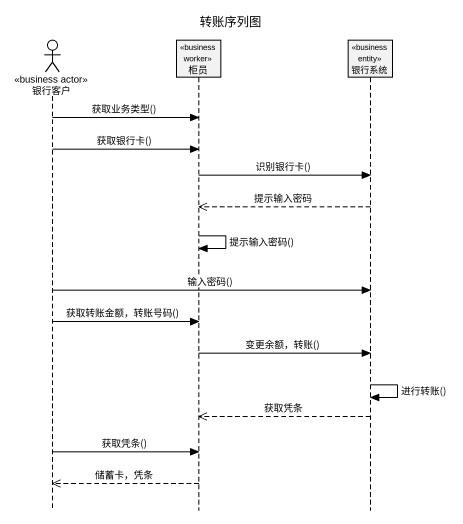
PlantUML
@startuml
title 转账序列图
hide footbox
actor 银行客户 <<business actor>>
participant 柜员 <<business worker>>
participant 银行系统 <<business entity>>

银行客户 -> 柜员 : 获取业务类型()
银行客户 -> 柜员 : 获取银行卡()
柜员 -> 银行系统 : 识别银行卡()
银行系统 -->> 柜员 : 提示输入密码
柜员 -> 柜员 : 提示输入密码()
银行客户 -> 银行系统 : 输入密码()
银行客户 -> 柜员 : 获取转账金额，转账号码()
柜员 -> 银行系统 : 变更余额，转账()
银行系统 -> 银行系统 : 进行转账()
银行系统 -->> 柜员 : 获取凭条
银行客户 -> 柜员 : 获取凭条()
柜员 -->> 银行客户 : 储蓄卡，凭条
@enduml
